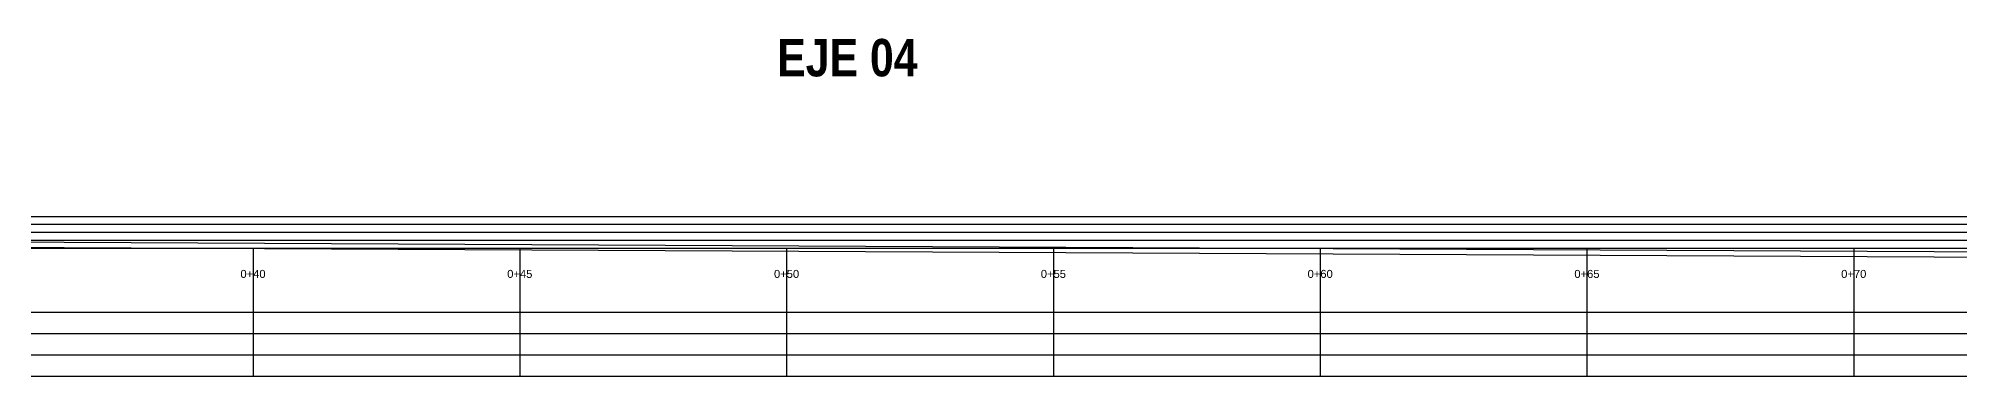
# Model space of a CAD drawing. Header units: millimetres. Extents: x 2085 to 2236, y 1365 to 1444.
# Drawn here: x 2124.33 to 2160.34, y 1408.36 to 1414.7 of the extents above; entities that cross this region are included whole.
import ezdxf
from ezdxf.enums import TextEntityAlignment as Align

# ---------------------------------------------------------------- set-up
doc = ezdxf.new("R2010")
doc.units = ezdxf.units.MM
doc.layers.add('A-AREA-IDEN', color=7, linetype='Continuous', lineweight=5)
doc.layers.add('CUNETAS', color=5, linetype='Continuous', lineweight=0)
doc.layers.add('GRID_TEXT', color=7, linetype='Continuous')
doc.styles.add('MtXpl_Arial_Narrow', font='ARIALNB.TTF')
doc.styles.get("Standard").update_dxf_attribs({"font": 'arial.ttf'})

msp = doc.modelspace()

# ---------------------------------------------------------------- linework, layer by layer
at = {"color": 9, "lineweight": -3}
for p, q in [((2168.842, 1411.213), (2086.845, 1411.213)), ((2194.052, 1411.063), (2086.845, 1411.063)), ((2194.052, 1410.913), (2086.845, 1410.913)), ((2194.052, 1410.763), (2086.845, 1410.763)), ((2128.352, 1410.763), (2128.352, 1408.363)), ((2133.352, 1410.763), (2133.352, 1408.363)), ((2138.352, 1410.763), (2138.352, 1408.363)), ((2143.352, 1410.763), (2143.352, 1408.363)), ((2148.352, 1410.763), (2148.352, 1408.363)), ((2153.352, 1410.763), (2153.352, 1408.363)), ((2158.352, 1410.763), (2158.352, 1408.363)), ((2194.051, 1409.563), (2086.845, 1409.563)), ((2194.051, 1409.563), (2086.845, 1409.563)), ((2194.051, 1409.163), (2086.845, 1409.163)), ((2194.051, 1409.163), (2086.845, 1409.163)), ((2194.051, 1408.763), (2086.845, 1408.763)), ((2194.051, 1408.763), (2086.845, 1408.763)), ((2194.051, 1408.363), (2086.845, 1408.363)), ((2194.051, 1408.363), (2086.845, 1408.363))]:
    msp.add_line(p, q, dxfattribs=at)
at = {"color": 6, "lineweight": 30}
for p, q in [((2088.352, 1411.063), (2194.052, 1410.535)), ((2088.351, 1410.963), (2194.051, 1410.435))]:
    msp.add_line(p, q, dxfattribs=at)
at = {"layer": 'CUNETAS', "color": 5, "lineweight": 30}
msp.add_line((2107.502, 1411.363), (2165.502, 1411.363), dxfattribs=at)

# ---------------------------------------------------------------- texts
at = {"layer": 'A-AREA-IDEN', "insert": (2138.176, 1414.692), "char_height": 0.7, "width": 3.18716, "attachment_point": 1, "style": 'MtXpl_Arial_Narrow'}
msp.add_mtext('EJE 04', dxfattribs=at)
at = {"layer": 'GRID_TEXT', "color": 7, "lineweight": -3}
for s, p in [('0+40', (2128.352, 1410.363)), ('0+45', (2133.352, 1410.363)), ('0+50', (2138.352, 1410.363)), ('0+55', (2143.352, 1410.363)), ('0+60', (2148.352, 1410.363)), ('0+65', (2153.352, 1410.363)), ('0+70', (2158.352, 1410.363))]:
    msp.add_text(s, height=0.15, dxfattribs=at).set_placement(p, align=Align.TOP_CENTER)

doc.saveas('drawing.dxf')
